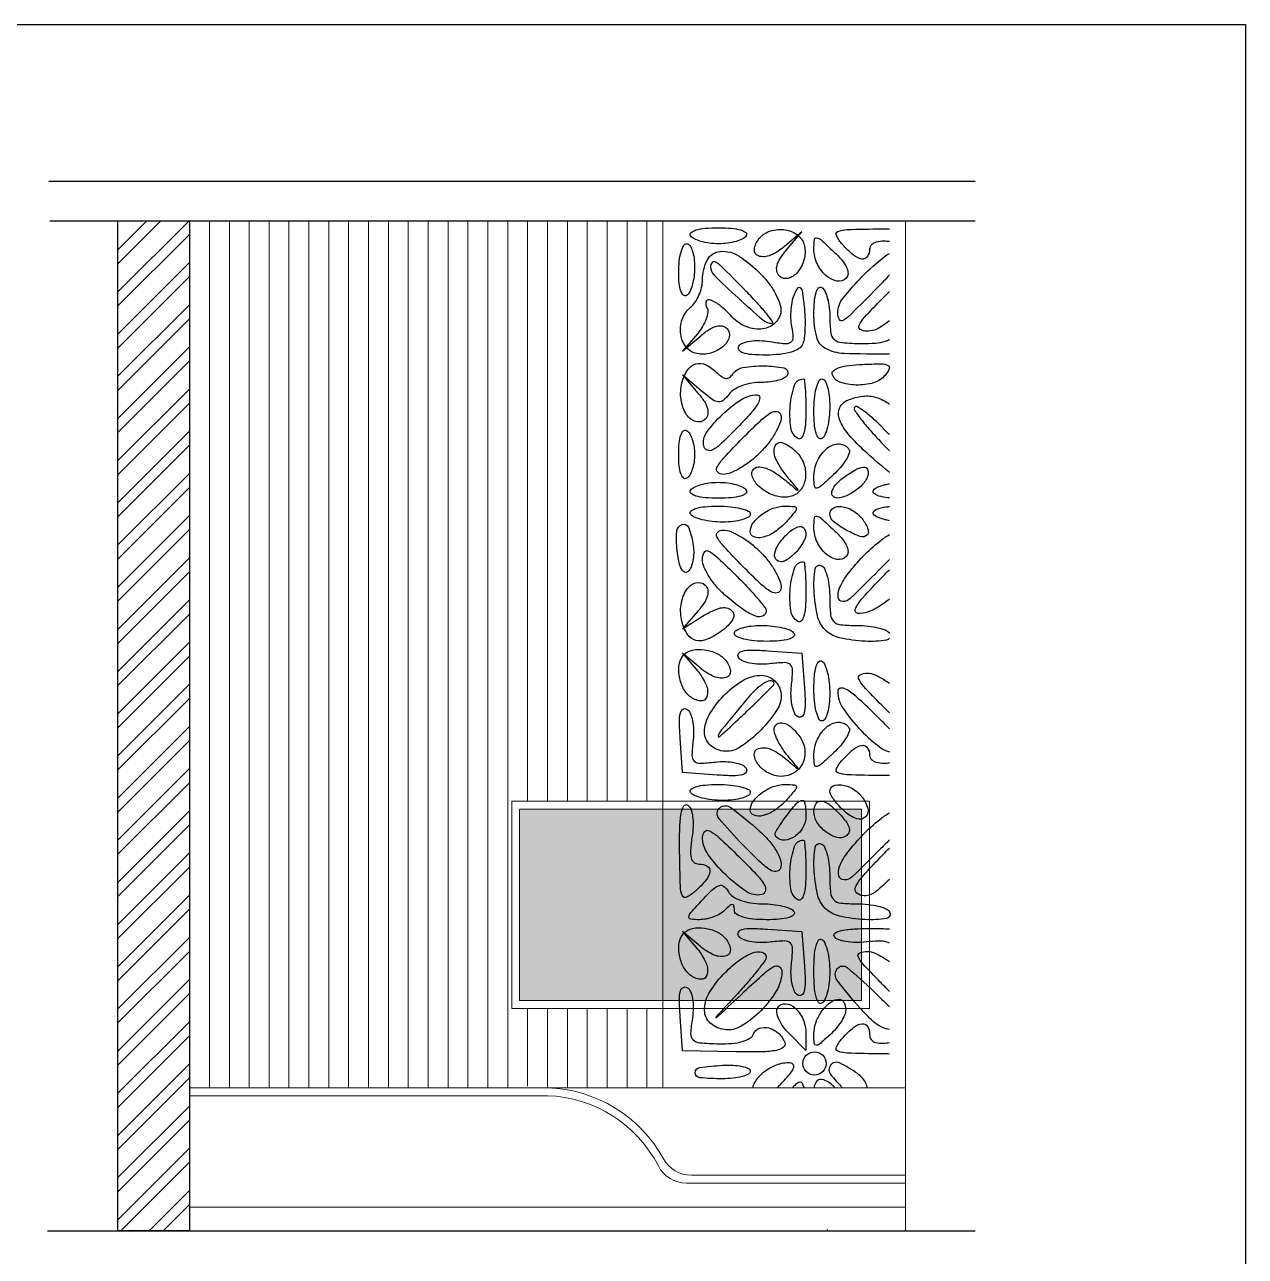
# Model space of a CAD drawing. Header units: millimetres. Extents: x 56222 to 3066687, y -650199 to -121287.
# Drawn here: x 149189.8 to 149343.2, y -182088.8 to -181933.9 of the extents above; entities that cross this region are included whole.
import ezdxf

# ---------------------------------------------------------------- set-up
doc = ezdxf.new("R2010")
doc.units = ezdxf.units.MM
doc.header["$MEASUREMENT"] = 0
for name, color, linetype, lineweight in [('FURNI', 25, 'Continuous', 5), ('FURNITURE', 32, 'Continuous', 9), ('GDR_FLOATING COLUMN', 3, 'Continuous', 18), ('SECTION ( SLAB PLine )', 104, 'Continuous', 30), ('XX~SLAB ( BEAM )~ ( DIM )', 7, 'Continuous', 9)]:
    doc.layers.add(name, color=color, linetype=linetype, lineweight=lineweight)
doc.layers.add('hatch', color=250, linetype='Continuous', lineweight=9, transparency=0.5)

msp = doc.modelspace()

# ---------------------------------------------------------------- hatches: boundary and pattern name
at = {"layer": 'hatch', "lineweight": 0, "transparency": 33554687}
h = msp.add_hatch(dxfattribs=at)
h.set_pattern_fill('ANSI32', color=256, scale=10)
h.set_pattern_definition([(45, (541.066, -99.734), (-2.65165043, 2.65165043), []), (45, (542.8337, -99.734), (-2.65165043, 2.65165043), [])])
h.paths.add_polyline_path([(149210.4948, -181958.5961), (149201.4948, -181958.5961), (149201.4948, -182085.5961), (149210.4948, -182085.5961)])
at = {"layer": 'hatch', "lineweight": 0, "transparency": 33554556}
h = msp.add_hatch(dxfattribs=at)
h.set_pattern_fill('ANSI31', color=256, scale=20, angle=45)
h.set_pattern_definition([(90, (149210.4948, -182067.5961), (-2.5, 0), [])])
edge = h.paths.add_edge_path()
edge.add_line((149270.4948, -181958.5961), (149210.4948, -181958.5961))
edge.add_line((149210.4948, -181958.5961), (149210.4948, -182067.5961))
edge.add_line((149210.4948, -182067.5961), (149252.687, -182067.5961))
edge.add_arc((149254.0909, -182069.5052), 2.3697, 53.67051, 126.32949, ccw=False)
edge.add_arc((149262.7372, -182359.9769), 292.4705, 88.581056, 91.418944, ccw=False)
edge.add_line((149269.9795, -182067.5961), (149270.4948, -182057.6181))
edge.add_line((149270.4948, -182057.6181), (149250.9953, -182057.6181))
edge.add_line((149250.9953, -182057.6181), (149250.9953, -182031.5678))
edge.add_line((149250.9953, -182031.5678), (149270.4948, -182031.5678))
edge.add_line((149270.4948, -182031.5678), (149270.4948, -181958.5961))
at = {"layer": 'hatch', "lineweight": 0, "true_color": 0x000000, "transparency": 33554687}
h = msp.add_hatch(color=18, dxfattribs=at)
h.dxf.hatch_style = 1
h.paths.add_polyline_path([(149294.9973, -182032.5678), (149251.9953, -182032.5678), (149251.9953, -182056.6181), (149294.9973, -182056.6181)])

# ---------------------------------------------------------------- linework, layer by layer
at = {"color": 52, "true_color": 0xb9b613}
for points in [[(149280.4929, -181960.4684, -0.144823), (149280.0618, -181960.8539, -0.04093), (149279.2098, -181961.1747, -0.037579), (149278.1414, -181961.3948, -0.032024), (149276.9929, -181961.4684, -0.032024), (149275.8444, -181961.3948, -0.037579), (149274.776, -181961.1747, -0.04093), (149273.924, -181960.8539, -0.144823), (149273.4929, -181960.4684, -0.372961), (149273.5581, -181960.0652, -0.104919), (149274.1687, -181959.7416, -0.050431), (149275.3371, -181959.532, -0.019189), (149276.9929, -181959.4684, -0.019189), (149278.6487, -181959.532, -0.050431), (149279.8171, -181959.7416, -0.104919), (149280.4277, -181960.0652, -0.372961)], [(149287.8153, -181961.7665, -0.115315), (149287.744, -181963.4946, -0.107019), (149286.9179, -181965.0657, -0.152644), (149285.7409, -181965.821, -0.269504), (149284.6589, -181965.5344, -0.146975), (149284.3383, -181964.9384, -0.118213), (149284.3629, -181964.2077, -0.077585), (149284.7647, -181963.3172, -0.031059), (149285.5665, -181962.242), (149287.4929, -181959.9684), (149285.3059, -181961.8164, -0.072509), (149283.5307, -181962.9214, -0.179595), (149282.0244, -181963.0069, -0.370078), (149281.5043, -181962.1831, -0.1376), (149282.1068, -181960.8311, -0.143279), (149283.547, -181959.8597, -0.118357), (149285.4006, -181959.7237, -0.127796), (149287.0101, -181960.4359, -0.179795)], [(149293.0485, -181965.8128, -0.251963), (149291.8901, -181966.1607, -0.133203), (149290.512, -181965.4663, -0.100645), (149289.3896, -181963.9544, -0.109932), (149288.9929, -181962.1717, -0.024708), (149289.0533, -181960.9504, -0.421143), (149289.3368, -181960.7236, -0.153918), (149289.8508, -181960.958, -0.005225), (149291.5061, -181962.4809, -0.028188), (149292.5304, -181963.5579, -0.06769), (149293.1222, -181964.4839, -0.109484), (149293.2873, -181965.2384, -0.198221)], [(149273.9929, -181964.4094, -0.031397), (149273.9193, -181965.5805, -0.037109), (149273.6991, -181966.668, -0.040338), (149273.3785, -181967.5343, -0.146547), (149272.9929, -181967.9684, -0.336396), (149272.5954, -181967.9304, -0.125298), (149272.2697, -181967.4301, -0.059005), (149272.0577, -181966.4347, -0.023007), (149271.9929, -181965.0274, -0.02657), (149272.0654, -181963.6637, -0.04194), (149272.2866, -181962.5139, -0.051215), (149272.607, -181961.7029, -0.280045), (149272.9929, -181961.4684, -0.251914), (149273.377, -181961.6751, -0.064068), (149273.6991, -181962.3323, -0.049716), (149273.9201, -181963.2828, -0.032276)], [(149282.3982, -181965.3695, -0.034347), (149283.4449, -181966.6242, -0.038594), (149284.2656, -181967.9643, -0.042239), (149284.7723, -181969.2043, -0.123606), (149284.825, -181970.1195, -0.177203), (149283.9613, -181971.5631, -0.155861), (149282.3183, -181972.2033, -0.125228), (149280.3104, -181971.8238, -0.100152), (149278.5327, -181970.5124, 0.040347), (149277.1486, -181969.2111, 0.089734), (149275.88, -181968.5264, 0.433029), (149275.4177, -181968.7797, 0.204199), (149275.5318, -181969.5314, -0.171067), (149275.6544, -181970.0934, -0.056843), (149275.453, -181970.9246, -0.048769), (149274.9997, -181971.8661, -0.038868), (149274.3409, -181972.7814), (149272.4929, -181974.9684), (149274.7665, -181973.042, -0.031059), (149275.8416, -181972.2402, -0.077585), (149276.7322, -181971.8384, -0.118213), (149277.4629, -181971.8138, -0.146975), (149278.0589, -181972.1344, -0.269504), (149278.3455, -181973.2164, -0.152644), (149277.5902, -181974.3934, -0.107019), (149276.019, -181975.2195, -0.115315), (149274.2909, -181975.2908, -0.180074), (149272.9456, -181974.4757, -0.131863), (149272.2475, -181972.8585, -0.120013), (149272.4233, -181970.9846, -0.137261), (149273.4446, -181969.5085, 0.070834), (149274.0375, -181968.8547, 0.044601), (149274.5381, -181967.9515, 0.043969), (149274.8789, -181966.9534, 0.060364), (149274.9929, -181966.0126, -0.119394), (149275.6002, -181963.5056, -0.257699), (149277.1975, -181962.4337, -0.168247), (149279.5915, -181963.0367, -0.056735)], [(149275.9929, -181964.3648, 0.201403), (149276.4333, -181965.4137, 0.008282), (149279.4596, -181968.2858, 0.008845), (149282.5669, -181971.0388, 0.178695), (149283.7306, -181971.4684, 0.613038), (149283.821, -181971.291, 0.012866), (149283.0552, -181970.2934, 0.015221), (149281.9444, -181969.0036, 0.008037), (149280.4929, -181967.4684, 0.002883), (149277.7134, -181964.6546, 0.045531), (149276.6799, -181963.7933, 0.354536), (149276.2232, -181963.8288, 0.205764)], [(149287.5947, -181974.0636, -0.164173), (149287.1028, -181974.6574, -0.064812), (149286.1233, -181975.0996, -0.048357), (149284.7313, -181975.3789, -0.02534), (149282.9653, -181975.4684, -0.016884), (149281.1737, -181975.4079, -0.062009), (149280.062, -181975.1925, -0.16254), (149279.5746, -181974.8315, -0.299665), (149279.561, -181974.3582, -0.165233), (149280.0495, -181973.9553, -0.053218), (149280.9704, -181973.7144, -0.045053), (149282.1514, -181973.644, -0.032592), (149283.4645, -181973.7701, 0.015109), (149285.3883, -181974.0229, 0.175982), (149286.1118, -181973.8397, 0.262485), (149286.3913, -181973.2772, 0.034152), (149286.224, -181971.897, -0.039424), (149286.1083, -181970.8505, -0.0292), (149286.1399, -181969.6864, -0.029791), (149286.3009, -181968.584, -0.056912), (149286.5807, -181967.7351, -0.050492), (149287.0054, -181967.0151, -0.503032), (149287.3042, -181967.0137, -0.125129), (149287.5427, -181967.5865, -0.008904), (149287.7645, -181969.3136, -0.018289), (149287.8662, -181970.6974, -0.018134), (149287.867, -181972.0888, -0.018325), (149287.7789, -181973.3035, -0.064434)], [(149276.8345, -181977.7101, 0.0448), (149277.4412, -181978.2167, 0.131464), (149277.9492, -181978.3993, 0.175334), (149278.3892, -181978.2805, 0.094995), (149278.7845, -181977.8732, -0.208637), (149280.0448, -181977.0506, -0.042738), (149282.7568, -181976.8291, -0.049429), (149285.2014, -181977.081, -0.453501), (149285.668, -181977.9002, -0.184749), (149285.3264, -181978.3065, -0.052567), (149284.5539, -181978.6343, -0.045311), (149283.5335, -181978.8471, -0.034761), (149282.3953, -181978.8991, 0.048979), (149281.199, -181978.9878, 0.044774), (149280.0048, -181979.3072, 0.047655), (149278.9866, -181979.7942, 0.097555), (149278.3332, -181980.3858, -0.055415), (149277.6031, -181981.1677, -0.210877), (149276.9784, -181981.3563, -0.129335), (149276.2174, -181981.0527, -0.016737), (149274.8332, -181979.9551), (149272.4929, -181977.9684), (149274.4193, -181980.242, -0.031059), (149275.2211, -181981.3172, -0.077585), (149275.6229, -181982.2077, -0.118213), (149275.6475, -181982.9384, -0.146975), (149275.3269, -181983.5344, -0.275151), (149274.1434, -181983.8346, -0.179615), (149272.9848, -181982.9646, -0.108852), (149272.2866, -181981.078, -0.096167), (149272.4003, -181978.9814, -0.079993), (149273.0936, -181977.3666, -0.183617), (149274.1366, -181976.5861, -0.186112), (149275.424, -181976.7007, -0.082333)], [(149297.9489, -181978.0215, -0.152113), (149296.5073, -181978.958, -0.073878), (149294.3061, -181979.2386, -0.07869), (149292.2616, -181978.8712, -0.233978), (149291.2917, -181977.8835, -0.325851), (149291.4375, -181977.4337, -0.077566), (149292.1813, -181977.0535, -0.047974), (149293.4222, -181976.7736, -0.021709), (149295.085, -181976.6359, -0.00796), (149297.481, -181976.5802, -0.114981), (149298.3047, -181976.7659, -0.405595), (149298.462, -181977.1974, -0.068017)], [(149287.9929, -181982.5274, -0.019531), (149287.9292, -181984.157, -0.051222), (149287.7194, -181985.3072, -0.106919), (149287.3955, -181985.9059, -0.369423), (149286.9929, -181985.9684, -0.2234), (149286.0894, -181984.5823, -0.056739), (149286.0213, -181981.826, -0.059626), (149286.5635, -181979.2542, -0.321408), (149287.6596, -181978.4684, -0.383061), (149287.7931, -181978.5883, -0.006395), (149287.895, -181979.6608, -0.012784), (149287.9689, -181980.9711, -0.007701)], [(149290.9929, -181981.9094, -0.026918), (149290.9195, -181983.2721, -0.033489), (149290.6991, -181984.5211, -0.035556), (149290.3796, -181985.5098, -0.159713), (149289.9929, -181985.9684, -0.369423), (149289.5903, -181985.9059, -0.106919), (149289.2664, -181985.3072, -0.051222), (149289.0566, -181984.157, -0.019531), (149288.9929, -181982.5274, -0.02325), (149289.0653, -181980.9719, -0.03716), (149289.2866, -181979.6608, -0.042932), (149289.6056, -181978.7215, -0.297764), (149289.9929, -181978.4684, -0.275259), (149290.3784, -181978.6981, -0.053437), (149290.6991, -181979.4792, -0.043243), (149290.9203, -181980.5909, -0.027497)], [(149279.4458, -181984.5255, -0.009664), (149277.3933, -181986.5523, -0.064278), (149276.2349, -181987.3993, -0.239147), (149275.5627, -181987.4218, -0.237108), (149275.1439, -181986.8924, -0.209569), (149275.4981, -181985.2273, -0.046098), (149277.4593, -181982.9678, -0.046959), (149279.8752, -181981.054, -0.145033), (149281.8514, -181980.4684, -0.411845), (149282.1777, -181980.7921, -0.136664), (149281.9833, -181981.5125, -0.046259), (149281.0779, -181982.7604, -0.013074)], [(149282.3982, -181987.5673, -0.032769), (149281.1854, -181988.6775, -0.033059), (149279.8415, -181989.6162, -0.03498), (149278.5653, -181990.2704, -0.101278), (149277.5976, -181990.4684, -0.193225), (149276.9001, -181990.1884, -0.336635), (149276.807, -181989.6039, -0.064163), (149277.6616, -181988.4062, -0.006784), (149280.0347, -181985.9166, -0.009544), (149282.2713, -181983.7185, -0.053556), (149283.6042, -181982.7039, -0.185269), (149284.3782, -181982.5653, -0.30308), (149284.8353, -181983.0154, -0.135613), (149284.7811, -181983.8459, -0.039249), (149284.2606, -181985.0335, -0.03634), (149283.4367, -181986.3354, -0.03179)], [(149273.9929, -181987.9684, -0.038534), (149273.919, -181988.9255, -0.041947), (149273.6991, -181989.8322, -0.04604), (149273.3773, -181990.5652, -0.128561), (149272.9929, -181990.9684, -0.340586), (149272.5947, -181990.9273, -0.123006), (149272.2693, -181990.4156, -0.057972), (149272.0575, -181989.402, -0.022534), (149271.9929, -181987.9684, -0.022534), (149272.0575, -181986.5349, -0.057972), (149272.2693, -181985.5212, -0.123006), (149272.5947, -181985.0096, -0.340586), (149272.9929, -181984.9684, -0.128561), (149273.3773, -181985.3716, -0.04604), (149273.6991, -181986.1046, -0.041947), (149273.919, -181987.0113, -0.038534)], [(149286.7929, -181987.6684, -0.108767), (149287.707, -181989.0987, -0.108235), (149287.9383, -181990.7832, -0.121392), (149287.4458, -181992.2651, -0.161882), (149286.357, -181993.159, -0.123541), (149284.9323, -181993.3316, -0.082555), (149283.3504, -181992.8595, -0.081849), (149281.9938, -181991.895, -0.117446), (149281.2191, -181990.647, -0.270168), (149281.3907, -181989.8255, -0.24802), (149282.208, -181989.5264, -0.095804), (149283.721, -181990.0386, -0.04561), (149285.4142, -181991.2184, 0.000455), (149286.9062, -181992.4722, 0.38882), (149286.9929, -181992.4684, 0.38882), (149286.9967, -181992.3818, 0.000455), (149285.7429, -181990.8897, -0.057119), (149284.246, -181988.6328, -0.19923), (149284.1122, -181986.9255, -0.443242), (149285.0743, -181986.4944, -0.093323)], [(149293.4031, -181987.3231, -0.234443), (149293.4478, -181987.803, -0.045342), (149293.0508, -181988.6081, -0.03964), (149292.3693, -181989.5466, -0.027338), (149291.4621, -181990.4974, -0.005876), (149289.8762, -181991.9525, -0.149018), (149289.3493, -181992.1973, -0.420321), (149289.0598, -181991.9741, -0.029549), (149288.9929, -181990.8427, -0.108223), (149289.4464, -181988.7718, -0.117033), (149290.7182, -181987.1474, -0.17601), (149292.2155, -181986.6427, -0.253715)], [(149295.7667, -181990.647, -0.117314), (149295.0334, -181991.8288, -0.065367), (149293.6788, -181992.8616, -0.071276), (149292.2609, -181993.4254, -0.261102), (149291.3639, -181993.1727, -0.235383), (149291.234, -181992.7849, -0.091267), (149291.4179, -181992.2325, -0.064669), (149291.8807, -181991.6011, -0.040381), (149292.5659, -181990.9899, -0.027268), (149294.1444, -181989.9257, -0.108398), (149295.2461, -181989.5574, -0.339817), (149295.7489, -181989.8646, -0.173967)], [(149280.4929, -181992.4684, -0.372961), (149280.4277, -181992.8716, -0.104919), (149279.8171, -181993.1952, -0.050431), (149278.6487, -181993.4048, -0.019189), (149276.9929, -181993.4684, -0.019189), (149275.3371, -181993.4048, -0.050431), (149274.1687, -181993.1952, -0.104919), (149273.5581, -181992.8716, -0.372961), (149273.4929, -181992.4684, -0.144823), (149273.924, -181992.083, -0.04093), (149274.776, -181991.7622, -0.037579), (149275.8444, -181991.5421, -0.032024), (149276.9929, -181991.4684, -0.032024), (149278.1414, -181991.5421, -0.037579), (149279.2098, -181991.7622, -0.04093), (149280.0618, -181992.083, -0.144823)], [(149280.9929, -181995.4684, -0.275259), (149280.7633, -181995.8539, -0.053437), (149279.9821, -181996.1747, -0.043243), (149278.8704, -181996.3959, -0.027497), (149277.5519, -181996.4684, -0.026918), (149276.1893, -181996.395, -0.033489), (149274.9402, -181996.1747, -0.035556), (149273.9516, -181995.8551, -0.159713), (149273.4929, -181995.4684, -0.369423), (149273.5555, -181995.0658, -0.106919), (149274.1542, -181994.7419, -0.051222), (149275.3043, -181994.5321, -0.019531), (149276.9339, -181994.4684, -0.02325), (149278.4895, -181994.5408, -0.03716), (149279.8006, -181994.7622, -0.042932), (149280.7398, -181995.0811, -0.297764)], [(149285.4929, -181996.4684, -0.060115), (149284.0829, -181997.693, -0.083811), (149282.5654, -181998.385, -0.152612), (149281.464, -181998.3384, -0.31637), (149280.9929, -181997.6684, -0.162029), (149281.3534, -181996.585, -0.073775), (149282.4263, -181995.5216, -0.068506), (149283.8736, -181994.7368, -0.090269), (149285.3479, -181994.4684, -0.017343), (149286.5533, -181994.5102, -0.373282), (149286.7865, -181994.7427, -0.19789), (149286.6509, -181995.1543, -0.00662)], [(149295.0129, -181995.9926, -0.037564), (149295.4565, -181996.617, -0.053693), (149295.7427, -181997.2326, -0.067649), (149295.8439, -181997.7508, -0.213976), (149295.721, -181998.0736, -0.287992), (149294.8266, -181998.2779, -0.043297), (149293.07, -181997.4876, -0.043458), (149291.4458, -181996.3856, -0.225662), (149290.9929, -181995.4332, -0.276379), (149291.4307, -181994.7017, -0.158933), (149292.4753, -181994.5148, -0.099905), (149293.8474, -181994.9962, -0.085588)], [(149293.0485, -182000.8128, -0.251963), (149291.8901, -182001.1607, -0.133203), (149290.512, -182000.4663, -0.100645), (149289.3896, -181998.9544, -0.109932), (149288.9929, -181997.1717, -0.024708), (149289.0533, -181995.9504, -0.421143), (149289.3368, -181995.7236, -0.153918), (149289.8508, -181995.958, -0.005225), (149291.5061, -181997.4809, -0.028188), (149292.5304, -181998.5579, -0.06769), (149293.1222, -181999.4839, -0.109484), (149293.2873, -182000.2384, -0.198221)], [(149273.8276, -181999.4121, -0.042801), (149273.8842, -182000.3585, -0.041485), (149273.7802, -182001.311, -0.04452), (149273.5435, -182002.1322, -0.104324), (149273.1964, -182002.6649, -0.27678), (149272.764, -182002.7732, -0.200504), (149272.3719, -182002.4493, -0.072057), (149272.0477, -182001.5348, -0.020163), (149271.8106, -182000.0325, -0.044728), (149271.7465, -181997.6428, -0.312028), (149272.4314, -181996.7737, -0.401646), (149273.278, -181997.1989, -0.049089)], [(149282.3982, -182000.3695, -0.03179), (149283.4367, -182001.6015, -0.03634), (149284.2606, -182002.9034, -0.039249), (149284.7811, -182004.0909, -0.135613), (149284.8353, -182004.9214, -0.30308), (149284.3782, -182005.3715, -0.185269), (149283.6042, -182005.2329, -0.053556), (149282.2713, -182004.2183, -0.009544), (149280.0347, -182002.0203, -0.006784), (149277.6616, -181999.5307, -0.064163), (149276.807, -181998.3329, -0.336635), (149276.9001, -181997.7484, -0.193225), (149277.5976, -181997.4684, -0.101278), (149278.5653, -181997.6665, -0.03498), (149279.8415, -181998.3206, -0.033059), (149281.1854, -181999.2593, -0.032769)], [(149286.965, -182000.002, -0.032276), (149286.4345, -182000.5632, -0.03457), (149285.8477, -182001.0377, -0.036901), (149285.2907, -182001.3693, -0.116334), (149284.8704, -182001.4684, -0.241463), (149284.2152, -182001.1324, -0.216123), (149284.0642, -182000.3774, -0.098188), (149284.5881, -181999.217, -0.04142), (149285.6982, -181997.9059, -0.098617), (149286.9663, -181997.0591, -0.370535), (149287.8054, -181997.3349, -0.239766), (149287.8889, -181998.4787, -0.073889)], [(149282.9929, -182007.6714, -0.302004), (149282.5855, -182008.2843, -0.188866), (149281.6917, -182008.306, -0.067656), (149280.1627, -182007.5019, -0.020063), (149278.0696, -182005.8795, -0.036381), (149276.8923, -182004.7328, -0.036641), (149275.8967, -182003.4301, -0.039155), (149275.2058, -182002.1686, -0.106093), (149274.9929, -182001.1766, -0.108432), (149275.1905, -182000.2761, -0.411029), (149275.6778, -182000.0933, -0.082203), (149276.6568, -182000.742, -0.006067), (149278.9929, -182002.9684, -0.009495), (149280.5254, -182004.5228, -0.01363), (149281.8179, -182005.9611, -0.009398), (149282.8276, -182007.1945, -0.168367)], [(149287.9929, -182005.5274, -0.019531), (149287.9292, -182007.157, -0.051222), (149287.7194, -182008.3072, -0.106919), (149287.3955, -182008.9059, -0.369423), (149286.9929, -182008.9684, -0.2234), (149286.0894, -182007.5823, -0.056739), (149286.0213, -182004.826, -0.059626), (149286.5635, -182002.2542, -0.321408), (149287.6596, -182001.4684, -0.383061), (149287.7931, -182001.5883, -0.006395), (149287.895, -182002.6608, -0.012784), (149287.9689, -182003.9711, -0.007701)], [(149274.4193, -182007.6555), (149272.4929, -182009.8899), (149275.1907, -182008.1903, -0.072564), (149277.2575, -182007.274, -0.249589), (149278.6438, -182007.5793, -0.374568), (149278.8079, -182008.6792, -0.092947), (149277.4545, -182010.1201, -0.05249), (149275.5883, -182011.2048, -0.163455), (149274.1603, -182011.3445, -0.197087), (149273.1068, -182010.5993, -0.08018), (149272.4003, -182008.9554, -0.096167), (149272.2866, -182006.8589, -0.108852), (149272.9848, -182004.9722, -0.179615), (149274.1434, -182004.1022, -0.275151), (149275.3269, -182004.4024, -0.146214), (149275.6473, -182004.9959, -0.119752), (149275.6229, -182005.7195, -0.078619), (149275.2211, -182006.598, -0.031409)], [(149286.4929, -182010.4684, -0.369423), (149286.4303, -182010.871, -0.106919), (149285.8316, -182011.1949, -0.051222), (149284.6815, -182011.4047, -0.019531), (149283.0519, -182011.4684, -0.02325), (149281.4963, -182011.396, -0.03716), (149280.1852, -182011.1747, -0.042932), (149279.246, -182010.8557, -0.297764), (149278.9929, -182010.4684, -0.275259), (149279.2225, -182010.0829, -0.053437), (149280.0037, -182009.7622, -0.043243), (149281.1154, -182009.541, -0.027497), (149282.4339, -182009.4684, -0.026918), (149283.7965, -182009.5418, -0.033489), (149285.0456, -182009.7622, -0.035556), (149286.0342, -182010.0817, -0.159713)], [(149277.919, -182013.8794, -0.143448), (149278.4902, -182015.2017, -0.36844), (149277.9586, -182016.0075, -0.174494), (149276.4426, -182015.9105, -0.073165), (149274.6799, -182014.8164), (149272.4929, -182012.9684), (149274.3409, -182015.1554, -0.073165), (149275.435, -182016.9181, -0.174494), (149275.532, -182018.4341, -0.36844), (149274.7262, -182018.9657, -0.143448), (149273.4039, -182018.3945, -0.106885), (149272.5173, -182017.2642, -0.078049), (149272.0499, -182015.7334, -0.08242), (149272.0861, -182014.2184, -0.15038), (149272.6596, -182013.1351, -0.15038), (149273.7429, -182012.5616, -0.08242), (149275.2578, -182012.5254, -0.078049), (149276.7887, -182012.9929, -0.106885)], [(149287.8052, -182017.3159, -0.013196), (149287.8966, -182019.3332, -0.061999), (149287.7753, -182020.4852, -0.198008), (149287.4464, -182020.9462, -0.285849), (149286.9595, -182020.9478, -0.156529), (149286.5394, -182020.4557, -0.04876), (149286.25, -182019.5158, -0.043341), (149286.1143, -182018.3377, -0.036071), (149286.1699, -182017.0776, 0.019537), (149286.3196, -182015.1409, 0.208828), (149286.0382, -182014.4231, 0.208828), (149285.3204, -182014.1417, 0.019537), (149283.3837, -182014.2914, -0.036071), (149282.1237, -182014.347, -0.043341), (149280.9456, -182014.2113, -0.04876), (149280.0056, -182013.9219, -0.156529), (149279.5135, -182013.5018, -0.285849), (149279.5151, -182013.0149, -0.198008), (149279.9761, -182012.686, -0.061999), (149281.1281, -182012.5647, -0.013196), (149283.1454, -182012.6562), (149287.4929, -182012.9684)], [(149290.9929, -182018.0274, -0.027497), (149290.9203, -182019.3459, -0.043243), (149290.6991, -182020.4576, -0.053437), (149290.3784, -182021.2388, -0.275259), (149289.9929, -182021.4684, -0.297764), (149289.6056, -182021.2153, -0.042932), (149289.2866, -182020.2761, -0.03716), (149289.0653, -182018.965, -0.02325), (149288.9929, -182017.4094, -0.019531), (149289.0566, -182015.7798, -0.051222), (149289.2664, -182014.6297, -0.106919), (149289.5903, -182014.031, -0.369423), (149289.9929, -182013.9684, -0.159713), (149290.3796, -182014.4271, -0.035556), (149290.6991, -182015.4157, -0.033489), (149290.9195, -182016.6648, -0.026918)], [(149284.825, -182017.8173, -0.189079), (149284.4273, -182019.9392, -0.0542), (149282.3188, -182022.6152, -0.054194), (149279.6751, -182024.7832, -0.182377), (149277.5277, -182025.2584, -0.162304), (149275.8785, -182024.4315, -0.20229), (149275.2404, -182022.8569, -0.129382), (149275.8429, -182020.6925, -0.058851), (149277.626, -182018.3295, -0.063369), (149279.928, -182016.4671, -0.12125), (149282.1767, -182015.7409, -0.187127), (149283.885, -182016.2673, -0.180276)], [(149280.5758, -182018.7184, 0.001265), (149277.3754, -182022.6064, 0.087252), (149276.9614, -182023.343, 0.779474), (149277.129, -182023.454, 0.003156), (149279.7683, -182021.0155, 0.003506), (149281.3877, -182019.4788, 0.005545), (149282.7519, -182018.1364, 0.001675), (149283.9133, -182016.9602, 0.196394), (149283.9929, -182016.7655, 0.418919), (149283.654, -182016.432, 0.126461), (149282.8789, -182016.6445, 0.057592), (149281.7465, -182017.4776, 0.032575)], [(149273.8159, -182023.8592, 0.019537), (149273.6661, -182025.7959, 0.208828), (149273.9476, -182026.5137, 0.208828), (149274.6654, -182026.7952, 0.019537), (149276.6021, -182026.6455, -0.036071), (149277.8621, -182026.5898, -0.043341), (149279.0402, -182026.7255, -0.04876), (149279.9802, -182027.0149, -0.156529), (149280.4723, -182027.4351, -0.285849), (149280.4707, -182027.9219, -0.198008), (149280.0097, -182028.2508, -0.061999), (149278.8577, -182028.3722, -0.013196), (149276.8404, -182028.2807), (149272.4929, -182027.9684), (149272.1806, -182023.6209, -0.013196), (149272.0892, -182021.6036, -0.061999), (149272.2105, -182020.4516, -0.198008), (149272.5394, -182019.9906, -0.285849), (149273.0262, -182019.989, -0.156529), (149273.4464, -182020.4811, -0.04876), (149273.7358, -182021.4211, -0.043341), (149273.8715, -182022.5992, -0.036071)], [(149287.3306, -182023.642, -0.181332), (149287.8232, -182026.0233, -0.213259), (149286.5802, -182027.9413, -0.199312), (149284.2376, -182028.3727, -0.168236), (149282.0668, -182027.0574, -0.143448), (149281.4956, -182025.7352, -0.36844), (149282.0272, -182024.9293, -0.174494), (149283.5432, -182025.0264, -0.073165), (149285.3059, -182026.1205, 0.000401), (149286.8915, -182027.4581, 0.305466), (149286.992, -182027.4689, 0.477756), (149287.0067, -182027.3938, 0.00047), (149285.7429, -182025.8897, -0.02677), (149285.0731, -182025.0017, -0.027318), (149284.507, -182024.053, -0.028372), (149284.1093, -182023.1784, -0.092762), (149283.9929, -182022.5563, -0.249661), (149284.3677, -182021.8525, -0.230623), (149285.1835, -182021.7385, -0.11073), (149286.3153, -182022.4093, -0.063195)], [(149293.4031, -182022.3231, -0.234443), (149293.4478, -182022.803, -0.045342), (149293.0508, -182023.6081, -0.03964), (149292.3693, -182024.5466, -0.027338), (149291.4621, -182025.4974, -0.005876), (149289.8762, -182026.9525, -0.149018), (149289.3493, -182027.1973, -0.420321), (149289.0598, -182026.9741, -0.029549), (149288.9929, -182025.8427, -0.108223), (149289.4464, -182023.7718, -0.117033), (149290.7182, -182022.1474, -0.17601), (149292.2155, -182021.6427, -0.253715)], [(149280.9929, -182030.4684, -0.275259), (149280.7633, -182030.8539, -0.053437), (149279.9821, -182031.1747, -0.043243), (149278.8704, -182031.3959, -0.027497), (149277.5519, -182031.4684, -0.026918), (149276.1893, -182031.395, -0.033489), (149274.9402, -182031.1747, -0.035556), (149273.9516, -182030.8551, -0.159713), (149273.4929, -182030.4684, -0.369423), (149273.5555, -182030.0658, -0.106919), (149274.1542, -182029.7419, -0.051222), (149275.3043, -182029.5321, -0.019531), (149276.9339, -182029.4684, -0.02325), (149278.4895, -182029.5408, -0.03716), (149279.8006, -182029.7622, -0.042932), (149280.7398, -182030.0811, -0.297764)], [(149285.4929, -182031.4684, -0.060115), (149284.0829, -182032.693, -0.083811), (149282.5654, -182033.385, -0.152612), (149281.464, -182033.3384, -0.31637), (149280.9929, -182032.6684, -0.162029), (149281.3534, -182031.585, -0.073775), (149282.4263, -182030.5216, -0.068506), (149283.8736, -182029.7368, -0.090269), (149285.3479, -182029.4684, -0.017343), (149286.5533, -182029.5102, -0.373282), (149286.7865, -182029.7427, -0.19789), (149286.6509, -182030.1543, -0.00662)], [(149294.9565, -182030.9246, -0.098159), (149295.7754, -182032.4342, -0.285893), (149295.4883, -182033.5331, -0.283504), (149294.3708, -182033.7664, -0.097513), (149292.8936, -182032.8786, -0.022471), (149292.166, -182032.158, -0.026921), (149291.5512, -182031.4155, -0.027265), (149291.1103, -182030.7471, -0.132942), (149290.9929, -182030.3134, -0.298344), (149291.4273, -182029.6501, -0.141952), (149292.4844, -182029.513, -0.092116), (149293.8439, -182029.9889, -0.089652)], [(149273.666, -182036.0956, 0.020183), (149273.4669, -182037.7394, 0.084723), (149273.5549, -182038.7269, 0.172561), (149273.9205, -182039.2617, 0.158649), (149274.5558, -182039.4684, -0.128148), (149275.5813, -182039.7357, -0.307511), (149275.9163, -182040.4045, -0.141967), (149275.4472, -182041.4709, -0.034711), (149274.1031, -182042.8687, -0.061722), (149272.9989, -182043.6442, -0.444775), (149272.4569, -182043.4475, -0.08926), (149272.2104, -182042.2783, -0.003671), (149272.1142, -182037.9715, -0.009496), (149272.1261, -182034.9788, -0.036048), (149272.3035, -182033.1182, -0.08385), (149272.6329, -182032.1703, -0.429481), (149273.1142, -182032.0434, -0.169208), (149273.5168, -182032.5392, -0.0529), (149273.7487, -182033.4827, -0.044098), (149273.8066, -182034.7071, -0.029993)], [(149287.9929, -182033.4998, -0.13292), (149287.6212, -182034.8731, -0.108031), (149286.5853, -182035.9991, -0.129142), (149285.3213, -182036.4675, -0.224522), (149284.2892, -182036.0981, -0.344872), (149284.2058, -182035.4128, -0.021156), (149285.4193, -182033.5817, -0.023121), (149286.8002, -182031.8524, -0.215945), (149287.6479, -182031.4684, -0.338673), (149287.7831, -182031.5719, -0.024096), (149287.8915, -182032.0651, -0.026096), (149287.968, -182032.7211, -0.01597)], [(149292.403, -182033.3691, -0.031298), (149293.1176, -182034.2655, -0.094867), (149293.4352, -182034.9743, -0.162185), (149293.3856, -182035.5268, -0.152711), (149293.0142, -182035.9552, -0.210093), (149291.8695, -182036.1159, -0.096151), (149290.4945, -182035.4235, -0.088239), (149289.3816, -182034.1963, -0.141068), (149288.9929, -182032.846, -0.136193), (149289.2664, -182031.8605, -0.304299), (149289.9383, -182031.5453, -0.136965), (149291.0109, -182032.03, -0.034647)], [(149282.0899, -182035.2637, -0.031286), (149283.3121, -182036.5016, -0.042646), (149284.2372, -182037.7671, -0.049747), (149284.7916, -182038.925, -0.138584), (149284.8556, -182039.8156, -0.251608), (149284.4017, -182040.3582, -0.230622), (149283.6705, -182040.3053, -0.059231), (149282.3859, -182039.3413, -0.008422), (149280.0347, -182037.0203, -0.021706), (149277.0371, -182033.6815, -0.408657), (149277.1493, -182032.4051, -0.351839), (149278.557, -182032.362, -0.020795)], [(149282.4459, -182043.3108, -0.200315), (149280.5249, -182042.9396, -0.046146), (149277.9019, -182040.8249, -0.046784), (149275.6688, -182038.2086, -0.154475), (149274.9929, -182036.0731, -0.193225), (149275.2729, -182035.3756, -0.336635), (149275.8574, -182035.2826, -0.064163), (149277.0551, -182036.1371, -0.006784), (149279.5447, -182038.5102, -0.009544), (149281.7428, -182040.7469, -0.053556), (149282.7574, -182042.0798, -0.185269), (149282.896, -182042.8537, -0.30308)], [(149287.9929, -182040.5274, -0.019531), (149287.9292, -182042.157, -0.051222), (149287.7194, -182043.3072, -0.106919), (149287.3955, -182043.9059, -0.369423), (149286.9929, -182043.9684, -0.2234), (149286.0894, -182042.5823, -0.056739), (149286.0213, -182039.826, -0.059626), (149286.5635, -182037.2542, -0.321408), (149287.6596, -182036.4684, -0.383061), (149287.7931, -182036.5883, -0.006395), (149287.895, -182037.6608, -0.012784), (149287.9689, -182038.9711, -0.007701)], [(149290.9929, -182041.0274, 0.022709), (149291.0872, -182043.1024, 0.175411), (149291.4929, -182043.9684, 0.175411), (149292.3589, -182044.3741, 0.022709), (149294.4339, -182044.4684, -0.026918), (149295.7965, -182044.5418, -0.033489), (149297.0456, -182044.7622, -0.035556), (149298.0342, -182045.0817, -0.159713), (149298.4929, -182045.4684, -0.535243), (149298.1068, -182046.3118, -0.052961), (149295.4297, -182046.4533, -0.040275), (149292.2206, -182046.0221, -0.143814), (149290.4215, -182045.0398, -0.143814), (149289.4392, -182043.2407, -0.040275), (149289.0081, -182040.0316, -0.052961), (149289.1495, -182037.3545, -0.535243), (149289.9929, -182036.9684, -0.159713), (149290.3796, -182037.4271, -0.035556), (149290.6991, -182038.4157, -0.033489), (149290.9195, -182039.6648, -0.026918)], [(149282.4836, -182044.4684, -0.027306), (149283.8272, -182044.5419, -0.033821), (149285.0602, -182044.7622, -0.03601), (149286.0365, -182045.0818, -0.158512), (149286.4929, -182045.4684, -0.369423), (149286.4303, -182045.871, -0.106919), (149285.8316, -182046.1949, -0.051222), (149284.6815, -182046.4047, -0.019531), (149283.0519, -182046.4684, -0.023084), (149281.3694, -182046.3907, -0.048821), (149280.0885, -182046.1445, -0.072023), (149279.2625, -182045.7644, -0.25421), (149278.9929, -182045.2684, 0.051663), (149278.9367, -182044.7258, 0.354955), (149278.7429, -182044.5684, 0.180052), (149278.4143, -182044.6907, 0.018208), (149277.7929, -182045.2684, -0.067043), (149277.1899, -182045.7282, -0.03907), (149276.3654, -182046.1159, -0.038333), (149275.4625, -182046.3803, -0.05209), (149274.6186, -182046.4684, -0.032125), (149273.5045, -182046.3968, -0.422289), (149273.281, -182046.0986, -0.144568), (149273.5398, -182045.5534, -0.005986), (149275.0154, -182043.9444, -0.014801), (149276.3506, -182042.6049, -0.11466), (149277.1085, -182042.1618, -0.254433), (149277.6859, -182042.2774, -0.091446), (149278.2394, -182042.9444, 0.122728), (149278.815, -182043.5569, 0.056907), (149279.8005, -182044.0432, 0.048803), (149281.0635, -182044.3619, 0.037438)], [(149277.919, -182048.8794, -0.143448), (149278.4902, -182050.2017, -0.36844), (149277.9586, -182051.0075, -0.174494), (149276.4426, -182050.9105, -0.073165), (149274.6799, -182049.8164), (149272.4929, -182047.9684), (149274.3409, -182050.1554, -0.073165), (149275.435, -182051.9181, -0.174494), (149275.532, -182053.4341, -0.36844), (149274.7262, -182053.9657, -0.143448), (149273.4039, -182053.3945, -0.106885), (149272.5173, -182052.2642, -0.078049), (149272.0499, -182050.7334, -0.08242), (149272.0861, -182049.2184, -0.15038), (149272.6596, -182048.1351, -0.15038), (149273.7429, -182047.5616, -0.08242), (149275.2578, -182047.5254, -0.078049), (149276.7887, -182047.9929, -0.106885)], [(149287.8052, -182052.3159, -0.013196), (149287.8966, -182054.3332, -0.061999), (149287.7753, -182055.4852, -0.198008), (149287.4464, -182055.9462, -0.285849), (149286.9595, -182055.9478, -0.156529), (149286.5394, -182055.4557, -0.04876), (149286.25, -182054.5158, -0.043341), (149286.1143, -182053.3377, -0.036071), (149286.1699, -182052.0776, 0.019537), (149286.3196, -182050.1409, 0.208828), (149286.0382, -182049.4231, 0.208828), (149285.3204, -182049.1417, 0.019537), (149283.3837, -182049.2914, -0.036071), (149282.1237, -182049.347, -0.043341), (149280.9456, -182049.2113, -0.04876), (149280.0056, -182048.9219, -0.156529), (149279.5135, -182048.5018, -0.285849), (149279.5151, -182048.0149, -0.198008), (149279.9761, -182047.686, -0.061999), (149281.1281, -182047.5647, -0.013196), (149283.1454, -182047.6562), (149287.4929, -182047.9684)], [(149290.9929, -182052.9684, -0.02738), (149290.9195, -182054.3085, -0.033884), (149290.6991, -182055.5385, -0.036095), (149290.3795, -182056.5125, -0.158284), (149289.9929, -182056.9684, -0.400129), (149289.5851, -182056.8825, -0.089468), (149289.2636, -182056.1692, -0.044569), (149289.0557, -182054.8464, -0.016707), (149288.9929, -182052.9684, -0.016707), (149289.0557, -182051.0905, -0.044569), (149289.2636, -182049.7677, -0.089468), (149289.5851, -182049.0543, -0.400129), (149289.9929, -182048.9684, -0.158284), (149290.3795, -182049.4243, -0.036095), (149290.6991, -182050.3984, -0.033884), (149290.9195, -182051.6284, -0.02738)], [(149282.9929, -182051.1763, -0.160893), (149282.8487, -182051.6127, -0.007518), (149281.8916, -182052.8636, -0.011778), (149280.6802, -182054.3261, -0.00813), (149279.2438, -182055.9263, 0.00032), (149276.6704, -182058.7043, 0.805187), (149276.7066, -182058.7562, 0.089937), (149276.9532, -182058.5968, 0.000193), (149280.2438, -182055.5102, -0.007151), (149282.7767, -182053.1997, -0.059544), (149284.051, -182052.3161, -0.301921), (149284.6676, -182052.3774, -0.229236), (149284.9613, -182053.0102, -0.131263), (149284.2868, -182055.3809, -0.060882), (149282.3096, -182057.9295, -0.061803), (149279.8557, -182059.8574, -0.172748), (149277.7424, -182060.2866, -0.147432), (149275.9666, -182059.4624, -0.208217), (149275.2443, -182057.8998, -0.13787), (149275.7968, -182055.7508, -0.059655), (149277.5876, -182053.3695, -0.037037), (149279.4736, -182051.6723, -0.068422), (149281.2578, -182050.6458, -0.146746), (149282.4646, -182050.5319, -0.357523)], [(149273.7092, -182058.8456, 0.024693), (149273.4943, -182060.7788, 0.219482), (149273.7969, -182061.5571, 0.172658), (149274.6334, -182061.9366, 0.01438), (149277.0489, -182062.0702, 0.027385), (149278.674, -182062.0242, 0.048242), (149279.9946, -182061.7846, 0.06287), (149280.9401, -182061.3832, 0.170981), (149281.4049, -182060.837, -0.220516), (149282.1397, -182060.1241, -0.152027), (149283.317, -182060.0835, -0.118043), (149284.5422, -182060.7564, -0.117315), (149285.3331, -182061.9126, -0.333947), (149285.162, -182062.5117, -0.115574), (149284.2879, -182062.8998, -0.042863), (149282.4583, -182063.0872, -0.008481), (149279.1604, -182063.0853), (149272.4929, -182062.9684), (149272.1806, -182058.6209, -0.012975), (149272.0874, -182056.5852, -0.063316), (149272.21, -182055.4405, -0.20603), (149272.5443, -182054.9909, -0.276355), (149273.0408, -182054.9981, -0.153269), (149273.4762, -182055.5014, -0.059292), (149273.7433, -182056.3951, -0.048954), (149273.8288, -182057.5467, -0.03411)], [(149292.9929, -182057.8134, -0.105367), (149292.8562, -182058.4548, -0.036283), (149292.4054, -182059.295, -0.034148), (149291.7582, -182060.1766, -0.033439), (149290.9929, -182060.9684, -0.00662), (149289.6788, -182062.1264, -0.19789), (149289.2672, -182062.262, -0.373282), (149289.0347, -182062.0289, -0.017343), (149288.9929, -182060.8234, -0.090269), (149289.2612, -182059.3491, -0.068506), (149290.0461, -182057.9018, -0.073775), (149291.1095, -182056.829, -0.162029), (149292.1929, -182056.4684, -0.164592), (149292.4981, -182056.5717, -0.095716), (149292.7579, -182056.8635, -0.076806), (149292.9335, -182057.299, -0.057553)], [(149287.9929, -182060.8131), (149287.9929, -182062.9129), (149285.8715, -182060.7915, -0.041314), (149285.112, -182059.8949, -0.053293), (149284.582, -182058.9557, -0.063818), (149284.34, -182058.1135, -0.178334), (149284.4606, -182057.5207, -0.277784), (149285.4191, -182057.0274, -0.172599), (149286.6158, -182057.5453, -0.107202), (149287.6339, -182059.0115, -0.098661)], [(149280.9929, -182065.5267, -0.286054), (149280.7662, -182065.8905, -0.048413), (149279.9648, -182066.1918, -0.040312), (149278.8341, -182066.4002, -0.025426), (149277.4929, -182066.4684, -0.022158), (149274.6484, -182066.3423, -0.388549), (149274.0756, -182065.7162, -0.37304), (149274.646, -182065.0582, -0.021917), (149277.4932, -182064.7767, -0.02538), (149278.8345, -182064.7713, -0.04111), (149279.9649, -182064.9179, -0.050601), (149280.7636, -182065.1757, -0.297719)]]:
    msp.add_lwpolyline(points, format="xyb", close=True, dxfattribs=at)
for points in [[(149298.4948, -181961.1863, 0.00992968), (149297.8497, -181961.1592, 0.070982), (149296.8177, -181961.2832, 0.130373), (149296.2196, -181961.626, 0.200349), (149295.9929, -181962.1692, -0.147147), (149295.7125, -181963.1013, -0.297971), (149295.0383, -181963.3921, -0.131443), (149293.9638, -181962.8949, -0.035136), (149292.5926, -181961.5786, -0.061722), (149291.8171, -181960.4744, -0.444775), (149292.0138, -181959.9324, -0.08926), (149293.183, -181959.686, -0.003671), (149297.4898, -181959.5897, -0.00328074), (149298.4948, -181959.5812)], [(149298.4948, -181965.3958, -0.00681373), (149296.9929, -181966.9684, -0.002315), (149293.7017, -181970.291, -0.053291), (149292.6632, -181971.1292, -0.437934), (149292.1983, -181971.009, -0.123687), (149291.9929, -181970.1913, -0.167917), (149292.6226, -181968.369, -0.028838), (149295.0803, -181965.5844, -0.028744), (149297.8404, -181963.1017, -0.06645236), (149298.4948, -181962.7073, -0.06645236)], [(149298.4948, -181975.3377, -0.00020766), (149298.3036, -181975.3404, -0.012881), (149292.7894, -181975.2745, -0.114236), (149290.4588, -181974.6415, -0.211868), (149289.3424, -181973.2047, -0.060823), (149288.9929, -181970.342, -0.019938), (149289.0567, -181968.7424, -0.052154), (149289.2668, -181967.6131, -0.109249), (149289.5909, -181967.0279, -0.365292), (149289.9929, -181966.9684, -0.153285), (149290.3792, -181967.4152, -0.037843), (149290.7001, -181968.3423, -0.035186), (149290.9213, -181969.5105, -0.028968), (149290.9961, -181970.7774, 0.029431), (149291.1112, -181972.6985, 0.195264), (149291.566, -181973.5225, 0.15223), (149292.5349, -181973.908, 0.016075), (149294.9961, -181974.0171, 0.021858), (149296.7473, -181973.9619, 0.057032), (149297.9829, -181973.7254, 0.06324907), (149298.4948, -181973.4909)], [(149298.4948, -181971.1635, -0.01336767), (149297.4997, -181971.8826, -0.150894), (149295.6029, -181972.4684, -0.139292), (149294.8187, -181972.2457, -0.381722), (149294.6684, -181971.738, -0.076288), (149295.359, -181970.7148, -0.00688), (149297.4929, -181968.4684, -0.00440899), (149298.4948, -181967.4603)], [(149298.4948, -181990.2319, -0.00556378), (149298.4694, -181990.212, -0.019238), (149295.2429, -181987.4131, -0.031474), (149293.1596, -181985.1985, -0.096225), (149292.1752, -181983.3968, -0.189426), (149292.2642, -181982.0551, -0.188859), (149293.2429, -181981.1307, -0.065642), (149295.1485, -181980.6392, -0.104339), (149296.8203, -181980.7843, -0.089685), (149298.4639, -181981.6262, -0.00060857), (149298.4948, -181981.6499, -0.00060857)], [(149298.4948, -181985.4782, -0.00404013), (149298.0074, -181984.9834, 0.01378), (149296.6762, -181983.6836, 0.022713), (149295.474, -181982.67, 0.018875), (149294.481, -181981.9651, 0.355136), (149294.1262, -181982.0018, 0.357538), (149294.09, -181982.3677, 0.014593), (149294.9128, -181983.5269, 0.019752), (149296.0565, -181984.924, 0.012008), (149297.5108, -181986.4868, -0.00804199), (149298.4948, -181987.5274, -0.00804199)], [(149298.4948, -181993.4188, -0.00228708), (149298.3043, -181993.4047, -0.051222), (149297.1542, -181993.1949, -0.106919), (149296.5555, -181992.871, -0.369423), (149296.4929, -181992.4684, -0.159713), (149296.9516, -181992.0817, -0.035556), (149297.9402, -181991.7622, -0.0149646), (149298.4948, -181991.643)], [(149298.4948, -181996.2938, -0.0149646), (149297.9402, -181996.1747, -0.035556), (149296.9516, -181995.8551, -0.159713), (149296.4929, -181995.4684, -0.369423), (149296.5555, -181995.0658, -0.106919), (149297.1542, -181994.7419, -0.051222), (149298.3043, -181994.5321, -0.00228708), (149298.4948, -181994.5181)], [(149298.4948, -182001.1662, -0.00159339), (149297.1215, -182002.5611, -0.004049), (149293.5612, -182006.0967, -0.195906), (149292.6489, -182006.4684, -0.374331), (149292.0509, -182005.9477, -0.14019), (149292.2195, -182004.7555, -0.06062), (149293.3274, -182002.9079, -0.027138), (149295.1891, -182000.766, -0.031601), (149297.2479, -181998.8943, -0.03960027), (149298.4948, -181998.0495)], [(149298.4948, -182011.0514, -0.21972276), (149298.1068, -182011.3118, -0.052961), (149295.4297, -182011.4533, -0.040275), (149292.2206, -182011.0221, -0.143814), (149290.4215, -182010.0398, -0.143814), (149289.4392, -182008.2407, -0.040275), (149289.0081, -182005.0316, -0.052961), (149289.1495, -182002.3545, -0.535243), (149289.9929, -182001.9684, -0.159713), (149290.3796, -182002.4271, -0.035556), (149290.6991, -182003.4157, -0.033489), (149290.9195, -182004.6648, -0.026918), (149290.9929, -182006.0274, 0.022709), (149291.0872, -182008.1024, 0.175411), (149291.4929, -182008.9684, 0.175411), (149292.3589, -182009.3741, 0.022709), (149294.4339, -182009.4684, -0.026918), (149295.7965, -182009.5418, -0.033489), (149297.0456, -182009.7622, -0.035556), (149298.0342, -182010.0817, -0.159713), (149298.4929, -182010.4684, -0.00163014), (149298.4948, -182010.4715, -0.00163014)], [(149298.4948, -182006.1417, -0.00781312), (149297.8147, -182006.6752, -0.078036), (149295.7429, -182007.7904, -0.105464), (149294.4982, -182007.9505, -0.512881), (149294.1914, -182007.4395, -0.082192), (149295.1042, -182006.0187, -0.009604), (149297.6958, -182003.2606, -0.00384549), (149298.4948, -182002.4549)], [(149298.4948, -182020.4695, -0.0061606), (149297.4929, -182019.4684, -0.006067), (149295.2665, -182017.1323, -0.082203), (149294.6178, -182016.1533, -0.411029), (149294.8006, -182015.666, -0.108432), (149295.7011, -182015.4684, -0.106093), (149296.6931, -182015.6813, -0.039155), (149297.9546, -182016.3722, -0.01469907), (149298.4948, -182016.7487, -0.01469907)], [(149298.4948, -182028.3556, -0.00328074), (149297.4898, -182028.3471, -0.003671), (149293.183, -182028.2509, -0.08926), (149292.0138, -182028.0044, -0.444775), (149291.8171, -182027.4624, -0.061722), (149292.5926, -182026.3582, -0.035136), (149293.9638, -182025.0419, -0.131443), (149295.0383, -182024.5447, -0.297971), (149295.7125, -182024.8355, -0.147147), (149295.9929, -182025.7676, 0.200349), (149296.2196, -182026.3108, 0.130373), (149296.8177, -182026.6537, 0.070982), (149297.8497, -182026.7777, 0.00992968), (149298.4948, -182026.7506)], [(149298.4948, -182036.4295, -0.0023521), (149297.2573, -182037.6922, -0.006274), (149293.8667, -182041.0348, -0.193801), (149292.7899, -182041.4684, -0.341948), (149292.1184, -182040.9483, -0.164228), (149292.2024, -182039.7947, -0.066266), (149293.2786, -182037.9604, -0.026721), (149295.1891, -182035.766, -0.031182), (149297.294, -182033.8492, -0.04173722), (149298.4948, -182033.0401)], [(149298.4948, -182041.4141, -0.0108625), (149296.8731, -182042.8808, -0.180306), (149295.2967, -182043.4684, -0.183676), (149294.3883, -182043.123, -0.330248), (149294.233, -182042.3811, -0.075602), (149295.1839, -182040.9381, -0.009993), (149297.6958, -182038.2606, -0.00395529), (149298.4948, -182037.4552)], [(149298.4948, -182049.4187, 0.06605856), (149298.1681, -182049.2832, 0.070982), (149297.136, -182049.1592, 0.023522), (149295.611, -182049.2648, -0.031568), (149294.2672, -182049.3363, -0.039666), (149293.0257, -182049.2251, -0.044082), (149292.0425, -182048.967, -0.169705), (149291.5588, -182048.5751, -0.436587), (149291.6894, -182048.1029, -0.078491), (149292.6626, -182047.7791, -0.035214), (149294.5339, -182047.6026, -0.00967), (149297.496, -182047.5897, -0.00085127), (149298.4948, -182047.6064)], [(149298.4948, -182055.5052, 0.00216042), (149297.2899, -182054.2606, -0.006031), (149295.1526, -182052.0183, -0.088379), (149294.5631, -182051.1048, -0.422213), (149294.7589, -182050.6445, -0.092649), (149295.7011, -182050.4684, -0.106093), (149296.6931, -182050.6813, -0.039155), (149297.9546, -182051.3722, -0.01469907), (149298.4948, -182051.7487, -0.01469907)], [(149298.4948, -182060.2704, -0.07883379), (149297.6214, -182060.0298, -0.080916), (149296.4092, -182059.2223, -0.023127), (149294.8225, -182057.6038, -0.020739), (149291.9157, -182054.0655, -0.339754), (149291.9283, -182052.6267, -0.421264), (149293.1768, -182052.4893, -0.022055), (149296.4929, -182055.4684, 0.00361508), (149298.4948, -182057.4049)], [(149298.4948, -182063.3558, -0.00318865), (149297.4898, -182063.3471, -0.003671), (149293.183, -182063.2509, -0.08926), (149292.0138, -182063.0044, -0.444775), (149291.8171, -182062.4624, -0.061722), (149292.5926, -182061.3582, -0.034711), (149293.9904, -182060.0141, -0.141967), (149295.0568, -182059.545, -0.307511), (149295.7257, -182059.88, -0.128148), (149295.9929, -182060.9055, 0.158649), (149296.1997, -182061.5408, 0.172561), (149296.7344, -182061.9064, 0.084723), (149297.7219, -182061.9944, 0.00946377), (149298.4948, -182061.9176)]]:
    msp.add_lwpolyline(points, format="xyb", dxfattribs=at)
msp.add_circle((149289.0687, -182064.5406), 1.4583, dxfattribs=at)
for centre, radius, start, end in [((149292.3869, -182017.7444), 0.394, 96.735145, 179.999957), ((149295.814, -182017.7444), 3.8211, 180.000032, 214.298127), ((149292.4758, -182018.4968), 1.1517, 58.716326, 96.735139), ((149288.4011, -182025.2028), 8.9985, 47.955267, 58.716437), ((149247.1787, -182070.9131), 70.5511, 45.595428, 47.955243), ((149309.8429, -182008.1753), 20.8028, 214.298118, 224.081041), ((149227.9159, -182090.5805), 98.0804, 43.97829, 45.595398), ((149309.9458, -182008.0755), 20.9462, 224.081062, 233.57275), ((149298.8746, -182023.0772), 2.3015, 233.572759, 260.501224), ((149285.8583, -182069.003), 4.5346, 89.999986, 113.928979), ((149285.8583, -182065.2561), 0.7877, 50.875866, 89.999976), ((149291.8094, -182065.2872), 0.9063, 64.44591, 142.872557), ((149286.0805, -182077.2689), 14.1872, 53.825096, 64.445854), ((149284.9325, -182068.849), 3.89, 132.526632, 157.070472), ((149286.5937, -182070.6603), 6.3477, 113.929001, 132.526618), ((149265.0582, -182048.2657), 27.3347, 316.788214, 320.186751), ((149284.2548, -182064.2672), 2.3435, 320.186736, 340.745518), ((149286.1299, -182064.9222), 0.3573, 340.745524, 50.875832), ((149291.865, -182065.3293), 0.9761, 142.872606, 217.508411), ((149302.7884, -182056.945), 14.7462, 217.508358, 226.244684), ((149291.9482, -182069.2443), 4.2461, 41.32312, 53.82502), ((149282.2623, -182067.7195), 0.9907, 157.070429, 172.848229), ((149273.1203, -182055.8396), 16.273, 313.742183, 316.788132), ((149311.6583, -182091.9342), 35.1498, 135.278749, 136.178737), ((149287.4306, -182067.9411), 1.0521, 101.889132, 135.278683), ((149287.279, -182067.221), 0.3162, 23.778129, 101.889184), ((149283.9691, -182068.6794), 3.9332, 15.986399, 23.778096), ((149290.9051, -182067.846), 1.9122, 148.97769, 172.492573), ((149289.8373, -182067.2038), 0.6662, 81.277947, 148.977757), ((149289.6064, -182068.7086), 2.1886, 50.082037, 81.277997), ((149282.056, -182077.7331), 13.9551, 46.585211, 50.081988), ((149293.215, -182068.1305), 2.5594, 23.057044, 41.323125), ((149293.9617, -182067.8127), 1.7478, 7.116009, 23.057084), ((149281.4952, -182087.6832), 9.4792, 12.719426, 13.840057)]:
    msp.add_arc(centre, radius, start, end, dxfattribs=at)
at = {"layer": 'FURNI', "lineweight": 0}
for p, q in [((149272.9894, -182079.5961), (149300.4948, -182079.5961)), ((149273.5887, -182078.5961), (149300.4948, -182078.5961))]:
    msp.add_line(p, q, dxfattribs=at)
for points in [[(149269.9795, -181958.5961), (149300.4948, -181958.5961), (149300.4948, -182067.5961), (149269.9795, -182067.5961)], [(149250.9953, -182031.5678), (149295.9973, -182031.5678), (149295.9973, -182057.6181), (149250.9953, -182057.6181)], [(149251.9953, -182032.5678), (149294.9973, -182032.5678), (149294.9973, -182056.6181), (149251.9953, -182056.6181)]]:
    msp.add_lwpolyline(points, close=True, dxfattribs=at)
at = {"layer": 'FURNITURE', "color": 242, "lineweight": 30, "true_color": 0xcd2027}
msp.add_lwpolyline([(148631.2498, -181933.92), (149343.2414, -181933.92), (149343.2414, -182214.0664), (148631.2498, -182214.0664)], close=True, dxfattribs=at)
at = {"layer": 'GDR_FLOATING COLUMN', "color": 52, "lineweight": 0, "true_color": 0xb9b613}
msp.add_line((149300.4948, -182067.5961), (149300.4948, -181958.5961), dxfattribs=at)
at = {"layer": 'GDR_FLOATING COLUMN', "color": 38, "lineweight": 0, "true_color": 0x492403}
for p, q in [((149300.4948, -182067.5961), (149210.4948, -182067.5961)), ((149300.4948, -182067.5961), (149300.4948, -182085.5961)), ((149255.4948, -182068.5961), (149210.4948, -182068.5961))]:
    msp.add_line(p, q, dxfattribs=at)
for centre, radius, start, end in [((149254.9162, -182084.9246), 17.3387, 28.94853, 87.970614), ((149254.9162, -182084.9246), 16.3387, 27.30032, 87.970614), ((149273.5887, -182074.5961), 4, 208.94853, 270), ((149272.9894, -182075.5961), 4, 207.30032, 270)]:
    msp.add_arc(centre, radius, start, end, dxfattribs=at)
at = {"layer": 'SECTION ( SLAB PLine )', "color": 1}
for p, q in [((149192.7858, -181953.5961), (149309.2503, -181953.5961)), ((149192.9377, -181958.5961), (149309.2503, -181958.5961)), ((149192.6386, -182085.5961), (149309.2503, -182085.5961))]:
    msp.add_line(p, q, dxfattribs=at)
at = {"layer": 'SECTION ( SLAB PLine )', "color": 1, "lineweight": 0, "transparency": 33554633}
msp.add_line((149210.4948, -182082.5961), (149300.4948, -182082.5961), dxfattribs=at)
at = {"layer": 'XX~SLAB ( BEAM )~ ( DIM )', "lineweight": 30}
msp.add_lwpolyline([(149201.4948, -181958.5961), (149210.4948, -181958.5961), (149210.4948, -182085.5961), (149201.4948, -182085.5961)], close=True, dxfattribs=at)

doc.saveas('drawing.dxf')
